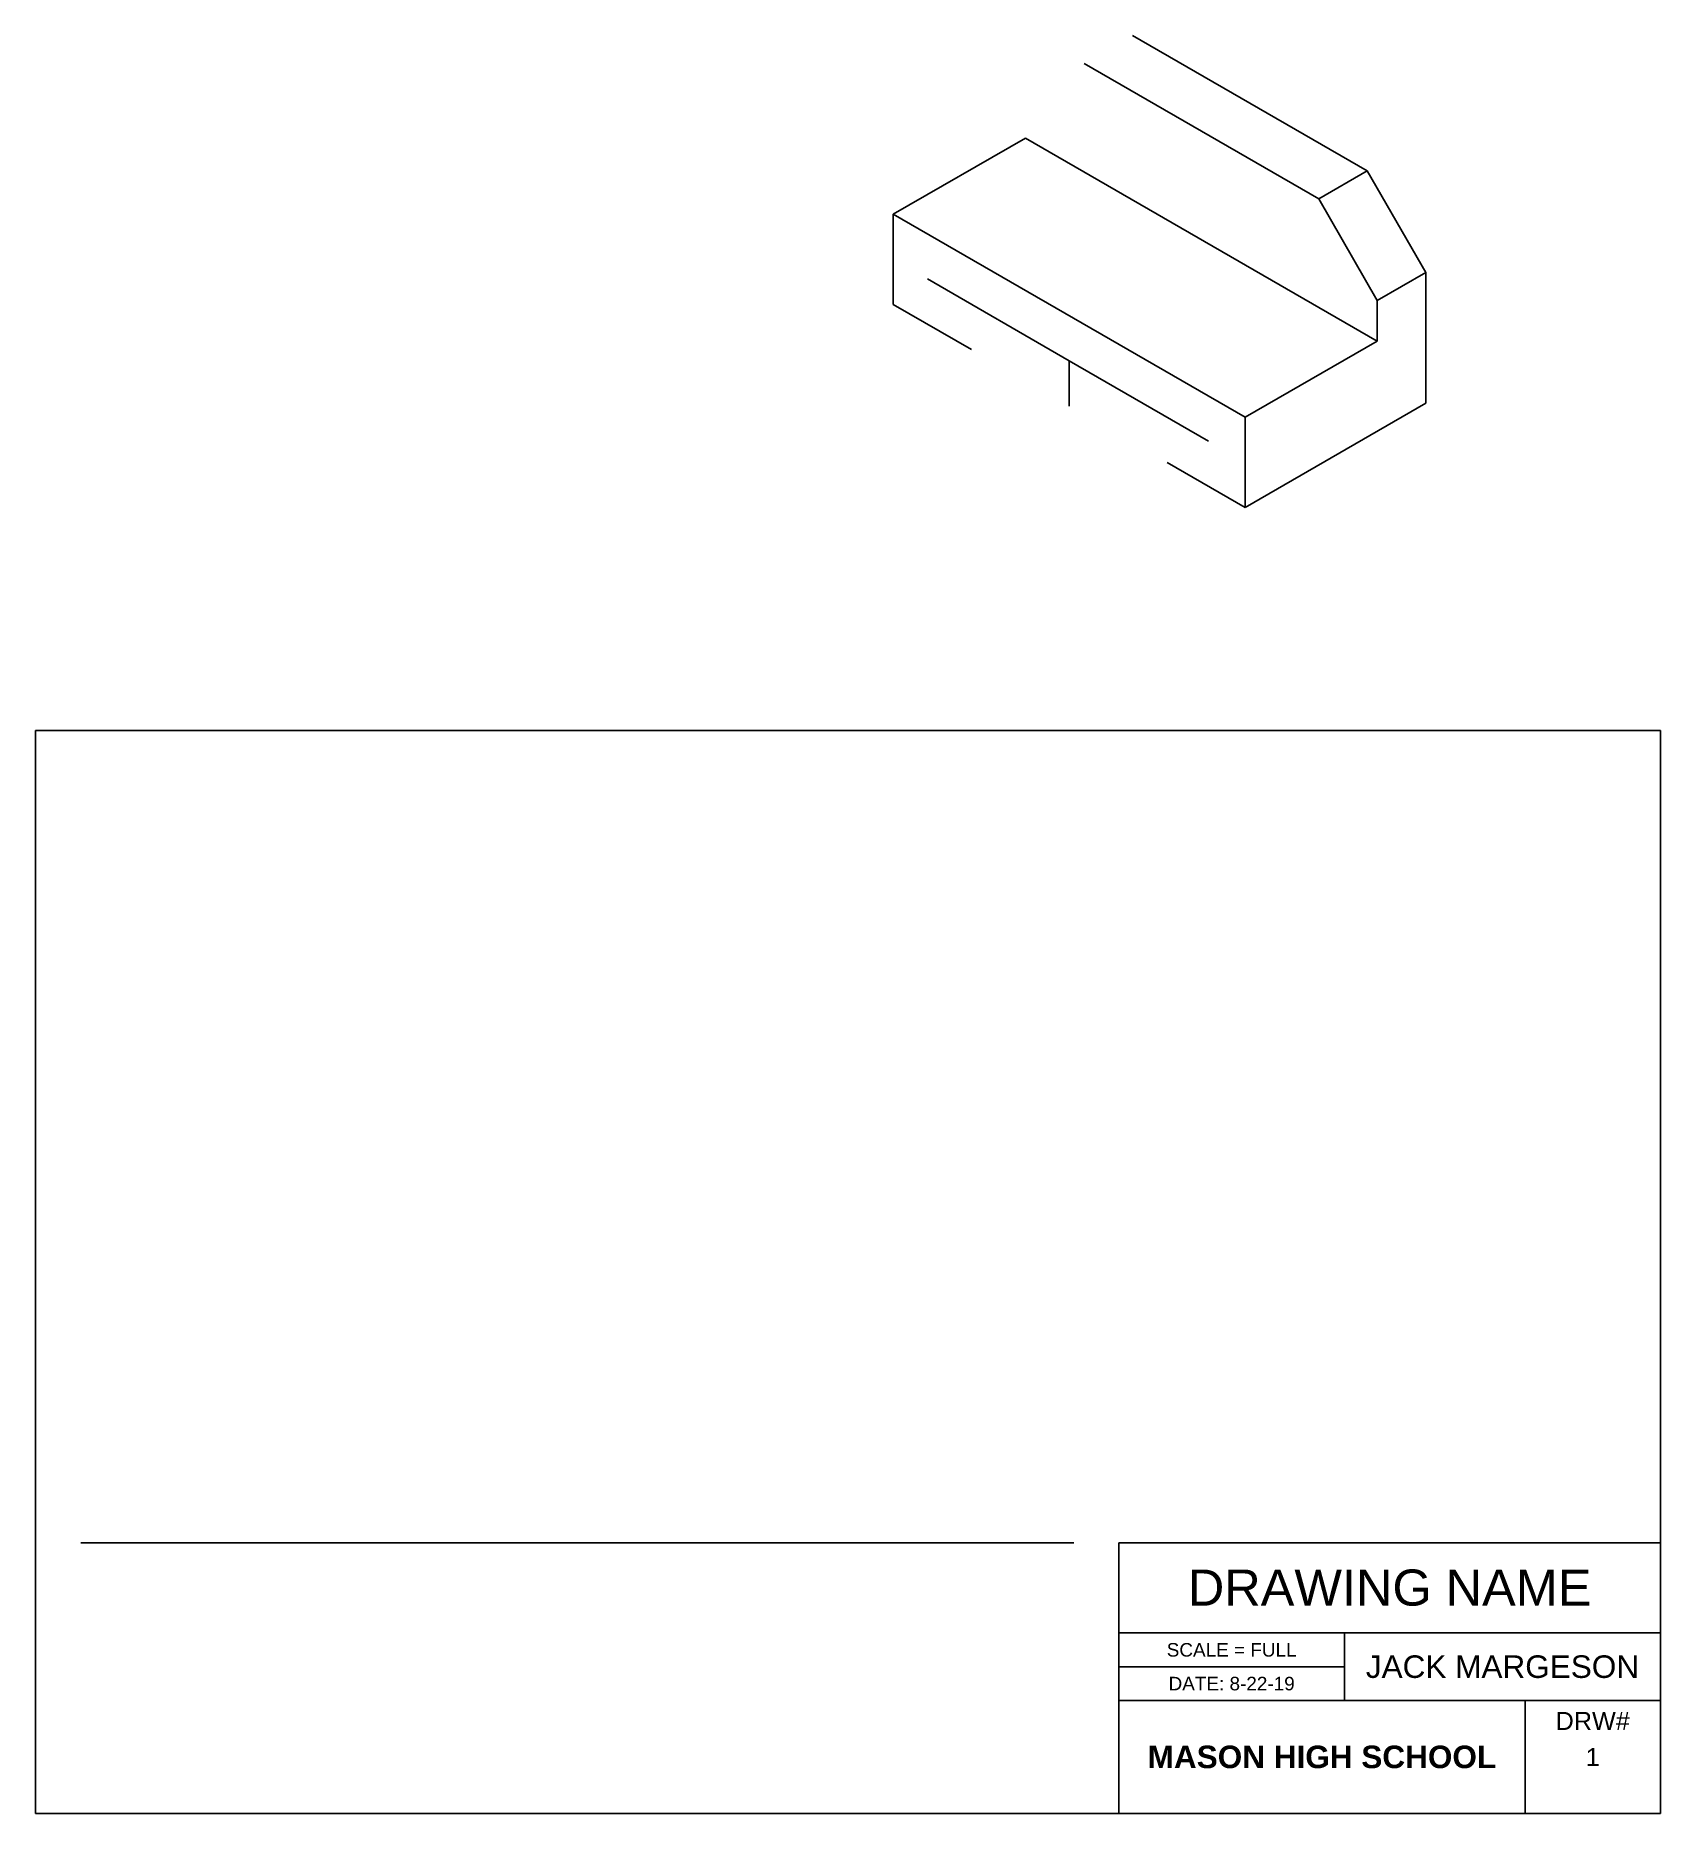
# Model space of a CAD drawing. Header units: inches. Extents: x 0 to 18, y 0 to 19.7.
import ezdxf

# ---------------------------------------------------------------- set-up
doc = ezdxf.new("R2010")
doc.units = ezdxf.units.IN
doc.header["$MEASUREMENT"] = 0
doc.layers.add('dims', color=3, linetype='Continuous')
doc.styles.get("Standard").update_dxf_attribs({"font": 'arial.ttf'})

msp = doc.modelspace()

# ---------------------------------------------------------------- linework, layer by layer
at = {"color": 3}
for p, q in [((14.751, 18.201), (12.152, 19.701)), ((14.214, 17.891), (11.616, 19.391)), ((9.502, 17.721), (10.966, 18.566)), ((10.966, 18.566), (14.863, 16.316)), ((14.214, 17.891), (14.751, 18.201)), ((14.751, 18.201), (15.4, 17.076)), ((14.214, 17.891), (14.863, 16.766)), ((9.502, 16.721), (9.502, 17.721)), ((9.502, 17.721), (13.4, 15.471)), ((11.451, 16.096), (9.879, 17.004)), ((15.4, 17.076), (14.863, 16.766)), ((15.4, 15.626), (15.4, 17.076)), ((14.863, 16.766), (14.863, 16.316)), ((9.502, 16.721), (10.368, 16.221)), ((14.863, 16.316), (13.4, 15.471)), ((11.451, 15.596), (11.451, 16.096)), ((11.451, 16.096), (12.994, 15.205)), ((13.4, 14.471), (15.4, 15.626)), ((13.4, 15.471), (13.4, 14.471)), ((13.4, 14.471), (12.534, 14.971))]:
    msp.add_line(p, q, dxfattribs=at)
for p, q in [((18, 12), (0, 12)), ((0, 12), (0, 0)), ((18, 12), (0, 12)), ((0, 12), (0, 0)), ((18, 0), (18, 12)), ((18, 0), (18, 12)), ((11.5, 3), (0.5, 3)), ((18, 3), (12, 3)), ((12, 3), (12, 0)), ((12, 3), (12, 2)), ((18, 0), (18, 3)), ((12, 2), (18, 2)), ((14.5, 1.25), (14.5, 2)), ((14.5, 2), (14.5, 1.625)), ((18, 2), (18, 1.25)), ((14.5, 1.625), (12, 1.625)), ((18, 1.25), (12, 1.25)), ((12, 1.25), (14.5, 1.25)), ((16.5, 0), (16.5, 1.25)), ((0, 0), (18, 0)), ((0, 0), (18, 0)), ((18, 0), (16.5, 0)), ((18, 0), (16.5, 0))]:
    msp.add_line(p, q)

# ---------------------------------------------------------------- texts
for s, width, insert, char_height, attachment_point in [('DRAWING NAME', 6, (15, 2.5), 0.4, 5), ('SCALE = FULL', 2.5, (13.25, 1.812), 0.15, 5), ('DATE: 8-22-19', 2.5, (13.25, 1.438), 0.15, 5), ('DRW#', 1.5, (17.25, 1.125), 0.2, 2), ('{\\fArial|b1|i0|c0|p34;MASON HIGH SCHOOL}', 4.5, (14.25, 0.625), 0.25, 5), ('1', 1.5, (17.25, 0.625), 0.2, 5)]:
    msp.add_mtext_dynamic_manual_height_columns(s, width=width, gutter_width=1, heights=[0], dxfattribs=dict(insert=insert, char_height=char_height, attachment_point=attachment_point))
at = {"layer": 'dims', "color": 3, "insert": (16.25, 1.625), "char_height": 0.25, "attachment_point": 5}
msp.add_mtext_dynamic_manual_height_columns('{\\C0;JACK MARGESON}', width=3.5, gutter_width=1, heights=[0], dxfattribs=at)

doc.saveas('drawing.dxf')
